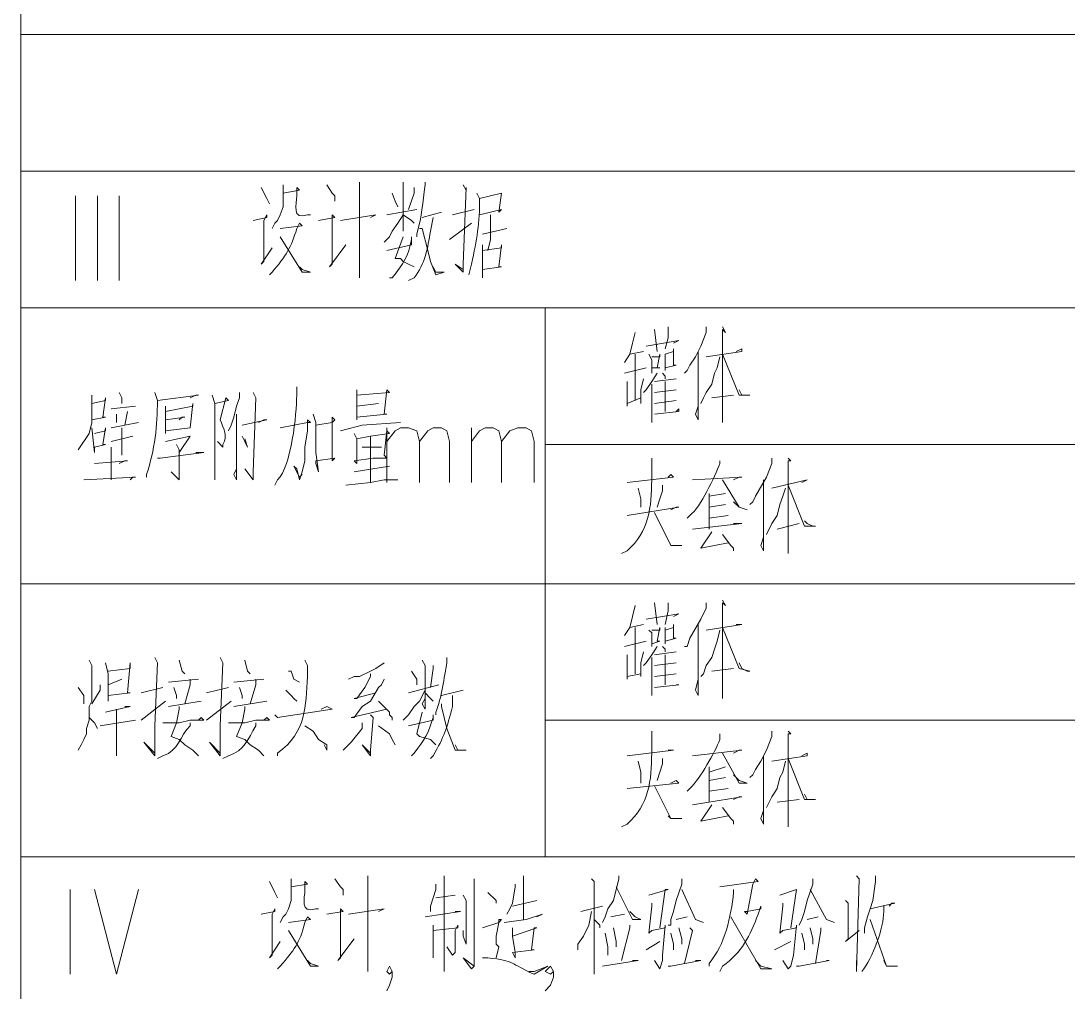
# Model space of a CAD drawing. Header units: millimetres. Extents: x 0 to 819, y 0 to 1152.
# Drawn here: x 569.3 to 638.4, y 896.1 to 960.1 of the extents above; entities that cross this region are included whole.
import ezdxf

# ---------------------------------------------------------------- set-up
doc = ezdxf.new("R2010")
doc.units = ezdxf.units.MM
doc.layers.add('1', color=7, linetype='Continuous')

msp = doc.modelspace()

# ---------------------------------------------------------------- linework, layer by layer
at = {"layer": '1', "color": 0, "lineweight": 18}
for points in [[(569.34, 1151.601732), (569.34, 761.001732)], [(819, 950.181732), (569.34, 950.181732)], [(819, 905.001732), (569.34, 905.001732)]]:
    msp.add_lwpolyline(points, dxfattribs=at)
at = {"layer": '1', "color": 0, "lineweight": 9}
for points in [[(819, 959.181732), (569.34, 959.181732)], [(586.62, 949.281732), (586.62, 948.201732), (586.62, 947.841732), (586.44, 947.301732), (586.26, 946.941732), (586.08, 946.761732), (585.9, 946.401732)], [(589.5, 949.281732), (589.86, 948.741732), (590.04, 948.561732), (590.04, 948.201732)], [(591.66, 949.461732), (591.66, 943.161732), (591.66, 944.061732)], [(594.54, 949.461732), (594.54, 949.101732), (594.54, 946.221732), (594.54, 946.581732), (594.54, 946.941732)], [(598.5, 949.281732), (598.68, 948.921732), (598.68, 949.101732), (598.5, 944.061732), (598.5, 943.521732), (597.96, 944.061732), (598.5, 943.701732)], [(572.94, 942.981732), (572.94, 948.561732)], [(574.38, 942.981732), (574.38, 948.561732)], [(575.82, 942.981732), (575.82, 948.561732)], [(585.18, 949.101732), (585.54, 948.381732), (585.72, 948.021732)], [(593.82, 948.741732), (594, 948.201732), (594.18, 947.841732)], [(595.26, 949.101732), (595.26, 948.741732), (594.9, 947.661732)], [(599.58, 948.381732), (601.02, 948.741732), (601.02, 948.741732), (600.84, 947.481732), (601.02, 947.661732), (599.58, 947.301732)], [(584.64, 946.941732), (585.54, 947.121732), (585.54, 947.301732), (585.36, 946.941732), (585.36, 944.241732), (585.18, 944.061732), (585.9, 945.141732)], [(588.96, 946.941732), (590.04, 947.121732), (589.86, 947.301732), (589.86, 944.061732), (589.68, 943.881732), (590.76, 945.321732)], [(590.4, 946.941732), (592.74, 947.301732), (592.74, 947.301732), (592.38, 947.121732)], [(594.54, 947.301732), (594.18, 946.761732), (593.82, 946.221732), (593.64, 945.861732), (593.28, 945.501732)], [(593.46, 947.301732), (595.44, 947.661732)], [(594.54, 947.301732), (595.08, 946.941732), (595.26, 946.761732)], [(595.8, 947.121732), (597.06, 947.481732)], [(597.78, 947.301732), (599.22, 947.661732)], [(600.3, 947.301732), (600.3, 946.941732), (600.3, 945.681732), (600.12, 944.961732)], [(595.62, 946.401732), (595.8, 946.401732), (596.16, 944.961732), (596.34, 944.241732), (596.7, 943.341732), (597.24, 943.521732), (596.7, 943.521732), (596.52, 943.881732)], [(597.6, 945.681732), (599.04, 946.761732)], [(599.76, 946.041732), (601.38, 946.401732)], [(586.44, 945.861732), (586.44, 945.861732), (587.88, 943.521732), (588.42, 943.521732), (587.88, 943.701732), (587.7, 943.881732)], [(594.54, 945.861732), (594, 944.421732), (594.36, 944.421732), (594.54, 944.241732), (594.9, 944.061732), (595.26, 943.881732)], [(599.76, 945.321732), (599.76, 944.961732), (599.76, 944.241732), (599.76, 943.161732), (599.76, 943.701732), (601.02, 943.881732), (600.84, 943.881732), (601.02, 945.321732), (601.02, 945.141732), (599.76, 944.961732)], [(819, 941.181732), (569.34, 941.181732)], [(603.9, 941.181732), (603.9, 905.001732)], [(609.84, 939.561732), (609.66, 938.841732), (609.48, 938.121732), (609.12, 937.581732)], [(611.1, 939.741732), (611.28, 938.301732)], [(612, 939.921732), (612, 939.201732), (611.82, 938.481732)], [(614.52, 939.921732), (614.52, 939.561732), (614.16, 938.661732), (613.8, 937.941732), (613.44, 937.401732), (613.26, 937.041732), (613.08, 936.861732)], [(615.6, 939.921732), (615.78, 939.561732), (615.6, 939.741732), (615.6, 933.621732), (615.6, 933.981732), (615.6, 934.881732)], [(610.56, 938.661732), (612.72, 939.021732), (612.72, 939.021732), (612.36, 938.841732)], [(609.48, 938.121732), (610.38, 938.301732)], [(609.84, 938.121732), (609.84, 935.061732)], [(610.74, 938.121732), (610.92, 937.761732), (610.92, 936.861732), (610.92, 937.221732), (611.46, 937.221732), (611.28, 937.221732), (611.46, 938.121732), (611.46, 937.941732), (610.92, 937.941732)], [(611.82, 938.121732), (611.82, 937.041732), (611.82, 937.221732), (612.54, 937.401732), (612.36, 937.401732), (612.36, 938.481732), (612.36, 938.301732), (611.82, 938.121732)], [(613.98, 938.301732), (613.98, 933.801732), (613.8, 934.161732), (613.98, 934.701732)], [(614.52, 937.941732), (616.86, 938.301732), (616.86, 938.481732), (616.5, 938.301732)], [(615.6, 938.121732), (616.68, 935.421732), (617.4, 935.421732), (617.22, 935.421732), (616.86, 935.421732), (616.68, 935.781732)], [(615.42, 937.941732), (615.24, 937.221732), (615.06, 936.861732), (614.88, 936.141732), (614.52, 935.601732), (614.34, 935.241732), (614.16, 934.881732)], [(610.56, 937.221732), (609.12, 936.861732)], [(611.28, 936.861732), (610.92, 936.321732), (610.56, 935.781732), (610.38, 935.601732)], [(611.64, 936.861732), (611.82, 936.681732), (611.82, 936.501732)], [(609.3, 936.321732), (609.3, 934.701732), (609.3, 934.881732), (610.2, 935.241732), (610.2, 934.881732), (610.2, 935.781732), (610.38, 936.501732)], [(610.92, 936.141732), (610.92, 933.621732), (610.92, 933.981732), (610.92, 934.341732)], [(611.1, 936.321732), (612.54, 936.501732)], [(611.82, 936.321732), (611.82, 934.341732)], [(574.02, 935.421732), (574.02, 934.341732), (574.02, 933.621732), (573.84, 932.901732), (573.12, 931.821732)], [(575.82, 935.601732), (576, 935.241732), (576, 934.881732)], [(578.34, 935.061732), (581.04, 935.421732), (580.86, 935.421732), (580.5, 935.241732)], [(581.94, 935.421732), (582.12, 934.881732), (582.12, 929.841732), (582.12, 930.561732)], [(583.74, 935.601732), (583.74, 935.241732), (583.56, 934.701732), (583.38, 933.981732), (583.2, 933.441732), (583.02, 933.081732)], [(584.64, 935.601732), (584.82, 935.241732), (584.64, 930.381732), (584.64, 930.021732), (584.64, 929.841732), (584.1, 930.561732), (584.64, 929.841732)], [(591.48, 935.781732), (591.48, 935.241732), (591.48, 933.801732), (591.48, 933.981732), (593.46, 934.161732), (593.28, 934.161732), (593.46, 935.781732), (593.64, 935.601732), (591.48, 935.421732)], [(611.1, 935.601732), (612.54, 935.781732)], [(616.32, 935.421732), (614.88, 935.241732)], [(574.02, 934.881732), (574.92, 935.061732), (574.92, 935.241732), (574.74, 933.981732), (574.92, 933.981732), (574.02, 933.801732)], [(575.28, 934.521732), (576.9, 934.701732)], [(578.88, 934.701732), (578.88, 934.341732), (578.88, 933.621732), (578.88, 932.901732), (578.88, 933.081732), (580.5, 933.261732), (580.5, 933.261732), (580.68, 934.881732), (580.68, 934.701732), (578.88, 934.341732)], [(591.48, 934.701732), (592.92, 934.881732)], [(612.54, 935.061732), (611.1, 934.881732)], [(575.64, 934.161732), (575.64, 933.801732), (575.64, 933.621732)], [(576.36, 934.341732), (576.18, 933.441732)], [(578.88, 933.801732), (580.14, 933.981732), (579.96, 933.981732), (579.78, 933.801732)], [(583.56, 934.161732), (583.56, 929.841732), (583.38, 930.201732), (583.56, 930.561732)], [(588.6, 934.161732), (588.78, 933.621732), (588.78, 931.641732), (588.96, 930.381732), (588.78, 930.921732), (588.78, 931.101732), (590.04, 931.281732), (589.86, 931.101732), (589.86, 933.981732), (590.04, 933.801732), (589.86, 933.621732), (588.78, 933.441732)], [(611.1, 934.161732), (612.72, 934.341732), (612.72, 934.521732), (612.54, 934.341732)], [(575.28, 933.261732), (577.08, 933.621732)], [(583.92, 933.441732), (585.54, 933.801732), (585.36, 933.801732), (585, 933.621732)], [(586.44, 933.261732), (588.24, 933.621732), (588.42, 933.621732), (588.24, 933.801732), (588.24, 933.081732), (588.06, 932.001732), (588.06, 931.101732), (587.88, 930.381732), (587.7, 929.841732), (587.52, 930.561732), (587.34, 930.741732), (587.7, 930.021732), (587.88, 930.201732)], [(590.4, 933.081732), (591.84, 933.441732), (594.36, 933.621732)], [(574.02, 933.261732), (574.2, 931.641732), (574.2, 932.001732), (574.92, 932.181732), (574.74, 932.181732), (574.92, 933.261732), (574.92, 933.081732), (574.2, 932.901732)], [(576.72, 932.721732), (576.72, 932.721732), (575.28, 932.361732)], [(576, 933.261732), (576, 931.461732), (576, 932.001732)], [(578.88, 932.361732), (580.5, 932.721732), (580.5, 932.721732), (579.78, 931.641732)], [(583.92, 932.721732), (584.1, 932.361732), (584.28, 932.001732), (584.1, 932.541732)], [(591.3, 932.901732), (591.48, 932.541732), (591.48, 930.921732), (591.3, 931.101732), (592.56, 931.281732), (593.46, 931.281732), (593.28, 931.461732), (593.46, 933.081732), (593.64, 932.901732), (592.38, 932.721732), (591.48, 932.541732)], [(592.38, 932.721732), (592.38, 929.661732)], [(593.46, 929.661732), (593.46, 933.261732)], [(593.46, 932.361732), (594, 933.081732), (594.36, 933.261732), (594.9, 933.261732), (595.44, 933.081732), (595.62, 932.361732), (595.62, 929.661732)], [(595.62, 932.361732), (596.16, 933.081732), (596.52, 933.261732), (597.06, 933.261732), (597.42, 933.081732), (597.6, 932.361732), (597.6, 929.661732)], [(599.04, 929.661732), (599.04, 933.261732)], [(599.04, 932.361732), (599.58, 933.081732), (599.94, 933.261732), (600.48, 933.261732), (600.84, 933.081732), (601.02, 932.361732), (601.02, 929.661732)], [(601.02, 932.361732), (601.56, 933.081732), (602.1, 933.261732), (602.64, 933.261732), (603, 933.081732), (603.18, 932.361732), (603.18, 929.661732)], [(575.28, 932.001732), (575.28, 929.841732)], [(579.6, 932.181732), (579.78, 931.821732), (579.78, 931.461732), (579.78, 931.101732), (579.78, 930.561732), (579.78, 930.021732), (579.78, 929.841732), (579.24, 930.381732), (579.78, 929.841732)], [(591.84, 932.001732), (593.1, 932.001732)], [(819, 932.181732), (603.9, 932.181732)], [(578.34, 931.281732), (578.52, 931.281732), (581.4, 931.641732), (581.22, 931.641732), (580.86, 931.641732)], [(618.84, 931.281732), (618.84, 930.921732), (618.48, 930.021732), (617.76, 928.761732), (617.58, 928.401732), (617.4, 928.221732)], [(619.92, 931.281732), (620.1, 931.101732), (619.92, 931.101732), (619.92, 924.981732), (619.92, 925.521732), (619.92, 926.241732)], [(574.2, 930.921732), (576.36, 931.101732), (576.18, 931.101732), (575.82, 930.921732)], [(591.3, 930.381732), (593.64, 930.741732)], [(573.48, 929.841732), (576.9, 930.021732), (576.72, 930.021732), (576.54, 929.841732)], [(590.76, 929.481732), (592.38, 929.661732), (593.28, 929.841732), (594.18, 929.841732), (594, 929.841732), (593.46, 929.841732)], [(609.3, 929.661732), (612.36, 930.021732), (612.18, 930.201732), (612, 930.021732)], [(613.62, 929.841732), (616.86, 930.021732), (616.68, 930.021732), (616.32, 929.841732)], [(615.6, 929.841732), (616.68, 928.041732), (617.22, 927.861732), (616.68, 928.041732), (616.32, 928.401732)], [(618.3, 929.841732), (618.3, 925.161732), (618.12, 925.521732), (618.3, 926.061732)], [(618.84, 929.301732), (621.18, 929.841732), (621.18, 929.841732), (620.82, 929.661732)], [(610.02, 929.301732), (610.2, 928.581732), (610.2, 928.401732), (610.2, 928.041732)], [(611.64, 929.481732), (611.64, 929.121732), (611.46, 928.581732), (611.28, 928.041732)], [(619.74, 929.301732), (619.56, 928.761732), (619.38, 928.221732), (619.2, 927.501732), (618.84, 926.961732), (618.48, 926.241732)], [(619.92, 929.481732), (621, 926.781732), (621.72, 926.781732), (621.54, 926.781732), (621.18, 926.961732), (621, 927.141732)], [(614.7, 928.941732), (614.7, 926.601732)], [(614.7, 928.761732), (615.78, 928.941732)], [(609.3, 927.501732), (612.72, 928.041732), (612.54, 928.041732), (612.18, 927.861732)], [(615.78, 928.221732), (614.7, 928.041732)], [(611.1, 927.681732), (612.18, 925.521732), (612.9, 925.521732), (612.18, 925.521732), (612, 925.881732)], [(614.7, 927.321732), (615.96, 927.501732)], [(613.62, 926.601732), (616.86, 926.961732), (616.68, 926.961732), (616.32, 926.961732)], [(614.88, 926.421732), (614.16, 925.341732), (614.16, 925.341732), (615.96, 925.701732)], [(620.64, 926.961732), (619.2, 926.601732)], [(615.6, 926.241732), (616.14, 925.521732), (616.32, 925.341732), (616.32, 925.161732)], [(819, 923.001732), (569.34, 923.001732)], [(609.84, 921.561732), (609.66, 920.841732), (609.48, 920.121732), (609.12, 919.581732)], [(611.1, 921.741732), (611.28, 920.301732)], [(612, 921.741732), (612, 921.201732), (611.82, 920.301732)], [(614.52, 921.741732), (614.52, 921.381732), (614.16, 920.661732), (613.44, 919.401732), (613.26, 918.861732), (613.08, 918.861732)], [(615.6, 921.921732), (615.78, 921.561732), (615.6, 921.741732), (615.6, 915.441732), (615.6, 915.981732), (615.6, 916.881732)], [(610.56, 920.661732), (612.72, 921.021732), (612.72, 921.021732), (612.36, 920.841732)], [(609.48, 920.121732), (610.38, 920.301732)], [(611.82, 920.121732), (611.82, 919.041732), (611.82, 919.221732), (612.54, 919.401732), (612.36, 919.401732), (612.36, 920.301732), (612.36, 920.121732), (611.82, 919.941732)], [(613.98, 920.301732), (613.98, 915.621732), (613.8, 915.981732), (613.98, 916.701732)], [(614.52, 919.941732), (616.86, 920.301732), (616.86, 920.301732), (616.5, 920.301732)], [(609.84, 920.121732), (609.84, 917.061732)], [(610.74, 919.941732), (610.92, 919.761732), (610.92, 918.861732), (610.92, 919.041732), (611.46, 919.221732), (611.28, 919.221732), (611.46, 920.121732), (611.46, 919.941732), (610.92, 919.941732)], [(615.42, 919.941732), (615.24, 919.221732), (615.06, 918.681732), (614.88, 918.141732), (614.52, 917.601732), (614.34, 917.061732), (614.16, 916.881732)], [(615.6, 920.121732), (616.68, 917.421732), (617.4, 917.241732), (617.22, 917.241732), (616.86, 917.421732), (616.68, 917.781732)], [(610.56, 919.221732), (609.12, 918.861732)], [(611.28, 918.861732), (610.92, 918.321732), (610.56, 917.781732), (610.38, 917.601732)], [(611.64, 918.861732), (611.82, 918.681732), (611.82, 918.501732)], [(578.16, 918.141732), (578.34, 917.781732), (578.34, 917.781732), (578.16, 913.641732), (578.16, 912.021732), (578.16, 911.661732), (577.44, 912.561732), (578.16, 911.841732)], [(582.48, 918.141732), (582.66, 917.781732), (582.66, 917.781732), (582.48, 913.641732), (582.48, 912.021732), (582.48, 911.841732), (582.48, 911.661732), (581.76, 912.561732), (582.48, 911.841732)], [(609.3, 918.321732), (609.3, 916.701732), (609.3, 916.881732), (610.2, 917.061732), (610.2, 916.881732), (610.2, 917.781732), (610.38, 918.501732)], [(610.92, 918.141732), (610.92, 915.621732), (610.92, 915.801732), (610.92, 916.341732)], [(611.1, 918.321732), (612.54, 918.501732)], [(611.82, 918.321732), (611.82, 916.341732)], [(573.84, 917.961732), (574.02, 917.601732), (574.02, 917.601732), (574.02, 915.261732), (573.84, 914.901732), (573.84, 914.361732), (573.84, 914.001732), (573.66, 913.461732), (573.66, 913.101732), (573.48, 912.741732), (573.3, 912.381732), (573.12, 912.021732)], [(574.92, 917.781732), (575.1, 917.061732), (575.1, 915.261732), (575.1, 915.621732), (576.54, 915.801732), (576.36, 915.801732), (576.54, 917.781732), (576.54, 917.421732), (575.1, 917.241732)], [(579.78, 917.961732), (579.96, 917.241732), (580.14, 917.061732)], [(584.1, 917.961732), (584.28, 917.241732), (584.46, 917.061732)], [(593.28, 917.781732), (593.28, 917.781732), (592.74, 917.421732), (592.38, 917.241732), (591.66, 916.881732), (591.3, 916.881732), (590.94, 916.701732)], [(595.8, 917.961732), (595.98, 917.601732), (595.98, 914.721732), (595.8, 915.081732), (595.98, 915.441732)], [(596.52, 917.601732), (596.52, 917.421732), (596.34, 916.161732)], [(611.1, 917.601732), (612.54, 917.781732)], [(616.32, 917.421732), (614.88, 917.241732)], [(586.98, 917.241732), (587.16, 917.241732), (587.34, 916.701732), (587.7, 916.521732)], [(592.38, 917.061732), (592.38, 916.881732), (592.02, 916.161732), (591.48, 915.441732), (591.3, 915.441732), (592.74, 915.801732)], [(595.08, 917.241732), (595.44, 916.701732), (595.44, 916.341732)], [(612.54, 917.061732), (611.1, 916.881732)], [(573.12, 916.161732), (573.48, 915.621732), (573.48, 915.441732), (573.48, 915.081732)], [(574.56, 916.341732), (574.56, 915.981732), (574.02, 915.081732)], [(575.1, 916.341732), (576, 916.701732)], [(577.26, 915.801732), (578.7, 916.161732)], [(579.06, 916.521732), (581.04, 916.701732)], [(579.42, 916.161732), (579.6, 915.621732), (579.6, 915.441732)], [(580.5, 916.701732), (580.5, 916.341732), (580.14, 915.081732)], [(581.58, 915.801732), (583.02, 916.161732)], [(583.38, 916.521732), (585.36, 916.701732)], [(583.74, 916.161732), (583.92, 915.621732), (583.92, 915.441732)], [(584.82, 916.701732), (584.82, 916.341732), (584.46, 915.081732)], [(593.28, 916.701732), (593.1, 916.341732), (592.92, 916.161732), (592.38, 915.261732), (591.84, 914.901732), (591.3, 914.181732), (591.12, 914.181732), (593.46, 914.721732)], [(594.9, 915.801732), (596.88, 916.341732)], [(611.1, 916.161732), (612.72, 916.341732), (612.72, 916.341732), (612.54, 916.341732)], [(586.8, 915.981732), (587.16, 915.621732), (587.34, 915.441732), (587.52, 915.261732)], [(595.98, 915.981732), (595.62, 915.261732), (595.26, 914.901732), (594.9, 914.361732), (594.54, 914.001732)], [(595.98, 915.801732), (596.34, 915.441732), (596.52, 915.261732)], [(597.06, 915.621732), (598.5, 915.981732)], [(574.92, 914.541732), (576.54, 914.901732), (576.36, 914.901732), (576.18, 914.901732)], [(575.64, 914.721732), (575.64, 911.661732), (575.64, 912.021732), (575.64, 912.381732)], [(577.26, 914.001732), (578.88, 915.261732)], [(579.06, 914.901732), (581.22, 915.261732)], [(579.78, 914.901732), (579.78, 914.721732), (579.6, 913.821732), (579.24, 912.921732), (579.78, 912.741732), (580.14, 912.381732), (580.68, 912.021732), (581.04, 911.661732)], [(581.58, 914.001732), (583.2, 915.261732)], [(583.38, 914.901732), (585.54, 915.261732)], [(584.1, 914.901732), (584.1, 914.721732), (583.92, 913.821732), (583.56, 912.921732), (584.1, 912.741732), (584.46, 912.381732), (585, 912.021732), (585.36, 911.661732)], [(586.08, 914.361732), (586.26, 914.181732), (586.26, 914.181732), (589.86, 914.721732), (589.5, 914.901732), (589.14, 914.721732)], [(592.92, 915.261732), (593.64, 914.541732), (593.64, 914.361732), (593.82, 914.181732), (593.82, 914.001732)], [(597.06, 915.081732), (597.06, 914.901732), (597.42, 913.461732), (597.96, 912.021732), (598.14, 912.021732), (598.68, 912.021732), (598.14, 912.021732), (597.96, 912.381732)], [(573.84, 914.181732), (574.2, 913.821732), (574.38, 913.461732)], [(574.56, 913.641732), (576.9, 914.001732)], [(578.7, 913.821732), (579.78, 913.821732), (580.5, 914.001732), (581.4, 914.001732), (581.22, 914.181732), (581.04, 914.001732)], [(583.02, 913.821732), (584.1, 913.821732), (584.82, 914.001732), (585.72, 914.001732), (585.54, 914.181732), (585.36, 914.001732)], [(592.38, 914.361732), (592.56, 914.181732), (592.38, 912.021732), (592.38, 911.661732), (591.84, 912.381732), (592.38, 911.841732)], [(595.8, 914.541732), (595.44, 913.101732), (595.62, 912.921732), (596.34, 912.741732), (596.7, 912.381732)], [(819, 914.001732), (603.9, 914.001732)], [(588.06, 913.641732), (588.6, 913.281732), (588.96, 912.741732), (589.5, 912.381732), (589.5, 912.021732), (589.32, 912.381732)], [(591.84, 913.821732), (591.84, 913.461732), (591.12, 912.561732), (590.58, 912.021732)], [(592.92, 913.641732), (593.64, 913.101732), (593.82, 912.741732), (593.82, 912.741732), (594, 912.381732)], [(618.84, 913.281732), (618.84, 912.921732), (618.48, 912.021732), (618.12, 911.301732), (617.76, 910.761732), (617.58, 910.401732), (617.4, 910.221732)], [(619.92, 913.281732), (620.1, 913.101732), (619.92, 913.101732), (619.92, 906.981732), (619.92, 907.341732), (619.92, 908.241732)], [(609.3, 911.661732), (612.36, 912.021732), (612.18, 912.021732), (612, 912.021732)], [(613.62, 911.661732), (616.86, 912.021732), (616.68, 912.021732), (616.32, 911.841732)], [(610.02, 911.301732), (610.2, 910.581732), (610.2, 910.221732), (610.2, 909.861732)], [(611.64, 911.481732), (611.64, 911.121732), (611.46, 910.581732), (611.28, 910.041732)], [(615.6, 911.841732), (616.68, 909.861732), (617.22, 909.861732), (616.68, 910.041732), (616.32, 910.401732)], [(618.3, 911.661732), (618.3, 907.161732), (618.12, 907.521732), (618.3, 908.061732)], [(619.74, 911.301732), (619.56, 910.581732), (619.38, 910.221732), (619.2, 909.501732), (618.84, 908.961732), (618.66, 908.601732), (618.48, 908.241732)], [(618.84, 911.301732), (621.18, 911.661732), (621.18, 911.841732), (620.82, 911.661732)], [(619.92, 911.481732), (621, 908.781732), (621.72, 908.781732), (621.54, 908.781732), (621.18, 908.781732), (621, 909.141732)], [(614.7, 910.941732), (614.7, 908.601732)], [(614.7, 910.581732), (615.78, 910.941732)], [(609.3, 909.501732), (612.72, 909.861732), (612.54, 910.041732), (612.18, 909.861732)], [(615.78, 910.221732), (614.7, 910.041732)], [(611.1, 909.681732), (612.18, 907.521732), (612.9, 907.521732), (612.18, 907.521732), (612, 907.701732)], [(614.7, 909.321732), (615.96, 909.501732)], [(613.62, 908.421732), (616.86, 908.961732), (616.68, 908.961732), (616.32, 908.781732)], [(620.64, 908.781732), (619.2, 908.601732)], [(614.88, 908.421732), (614.16, 907.341732), (614.16, 907.341732), (615.96, 907.701732)], [(615.6, 908.241732), (616.14, 907.521732), (616.32, 907.341732), (616.32, 907.161732)], [(819, 905.001732), (569.34, 905.001732)], [(592.2, 903.741732), (592.2, 903.381732), (592.2, 897.441732), (592.2, 897.801732), (592.2, 898.341732)], [(597.24, 903.741732), (597.24, 897.441732), (597.24, 897.801732), (597.24, 898.161732)], [(602.46, 903.741732), (602.46, 903.381732), (602.46, 900.861732)], [(608.76, 903.741732), (608.76, 903.561732), (608.4, 902.121732), (608.04, 901.581732), (607.86, 901.041732), (607.68, 900.681732)], [(624.42, 903.741732), (624.6, 903.561732), (624.6, 903.561732), (624.42, 897.441732), (624.42, 898.161732)], [(625.68, 903.741732), (625.68, 903.381732), (625.5, 902.121732), (625.32, 901.581732), (625.14, 901.041732), (624.96, 900.321732), (624.96, 899.961732)], [(585.72, 903.381732), (586.08, 902.661732), (586.26, 902.301732)], [(587.16, 903.561732), (587.16, 902.481732), (587.16, 902.121732), (586.98, 901.581732), (586.8, 901.221732), (586.62, 901.041732), (586.44, 900.681732)], [(590.04, 903.561732), (590.4, 903.021732), (590.58, 902.841732), (590.58, 902.481732)], [(596.7, 903.201732), (596.7, 902.841732), (596.34, 901.761732), (596.34, 901.401732)], [(599.22, 903.561732), (599.22, 903.381732), (599.22, 898.161732), (599.22, 897.801732), (599.22, 897.801732), (599.04, 897.621732), (598.5, 898.341732), (599.22, 897.801732)], [(601.92, 903.201732), (601.92, 903.021732), (601.74, 901.941732), (601.56, 901.581732), (601.38, 901.221732)], [(606.96, 903.561732), (607.14, 903.381732), (607.14, 903.201732), (607.14, 897.621732), (607.14, 897.261732), (607.14, 897.621732), (607.14, 898.341732)], [(608.58, 903.021732), (609.66, 900.861732), (610.2, 900.861732), (609.84, 901.041732), (609.48, 901.401732)], [(612.9, 903.561732), (612.9, 903.201732), (612.54, 902.121732), (612.36, 901.401732), (612.18, 900.861732), (612.18, 900.501732), (612, 900.501732)], [(621.54, 903.561732), (621.54, 903.201732), (621.18, 902.121732), (621, 901.401732), (620.82, 900.861732), (620.64, 900.501732)], [(572.58, 897.261732), (572.58, 902.841732)], [(574.2, 902.841732), (575.64, 897.261732), (577.08, 902.841732)], [(596.7, 902.301732), (597.96, 902.481732)], [(598.5, 902.481732), (598.68, 902.121732), (598.68, 899.241732), (598.5, 899.781732), (598.5, 900.141732)], [(600.12, 902.661732), (600.66, 902.121732), (600.66, 901.941732)], [(610.74, 902.481732), (612, 902.841732), (611.82, 902.841732), (611.46, 900.321732)], [(612.9, 902.841732), (613.8, 900.861732), (614.34, 900.681732), (613.8, 900.861732)], [(619.38, 902.481732), (620.46, 902.841732), (620.46, 902.841732), (620.1, 900.321732)], [(621.36, 902.841732), (622.44, 900.861732), (622.98, 900.681732), (622.44, 900.861732)], [(585.18, 901.221732), (586.08, 901.401732), (586.08, 901.581732), (585.9, 901.221732), (585.9, 898.521732), (585.72, 898.341732), (586.44, 899.421732)], [(589.5, 901.221732), (590.58, 901.401732), (590.4, 901.581732), (590.4, 898.341732), (590.22, 898.161732), (591.3, 899.601732)], [(590.94, 901.221732), (593.28, 901.581732), (593.28, 901.581732), (592.92, 901.401732)], [(601.74, 901.761732), (603.36, 902.121732)], [(606.24, 901.401732), (607.68, 901.761732)], [(610.92, 901.941732), (610.92, 901.761732), (610.92, 901.761732), (610.74, 899.961732), (610.74, 899.961732), (610.92, 900.141732), (611.82, 900.321732), (611.82, 900.501732), (611.64, 898.521732), (611.64, 898.161732), (611.46, 897.621732), (611.1, 898.161732)], [(619.56, 901.941732), (619.56, 901.761732), (619.56, 901.761732), (619.38, 899.961732), (619.38, 899.961732), (619.56, 900.141732), (620.46, 900.321732), (620.46, 900.501732), (620.28, 898.521732), (620.1, 897.801732), (619.92, 897.621732), (619.56, 898.161732)], [(623.7, 902.121732), (623.88, 901.941732), (623.88, 899.601732), (623.7, 899.421732), (624.6, 900.141732)], [(625.32, 901.581732), (626.94, 901.941732), (626.76, 901.941732), (626.58, 901.761732)], [(595.98, 901.041732), (598.32, 901.401732), (598.14, 901.401732), (597.96, 901.401732)], [(599.76, 900.321732), (600.84, 900.681732), (600.84, 900.861732), (601.02, 900.861732), (600.84, 900.681732), (600.66, 899.781732), (600.66, 899.241732), (600.84, 899.061732), (600.66, 898.341732)], [(601.2, 900.681732), (602.64, 900.861732), (603.72, 901.221732), (603.72, 901.221732), (603.36, 901.041732)], [(606.96, 901.401732), (606.78, 900.501732), (606.42, 899.781732), (606.06, 899.241732), (606.06, 898.881732)], [(607.14, 900.861732), (607.5, 900.501732), (607.5, 900.321732)], [(608.22, 901.041732), (609.12, 901.221732)], [(613.26, 901.041732), (612.54, 900.861732)], [(616.14, 901.041732), (618.12, 897.621732), (618.84, 897.621732), (618.12, 897.801732), (618.12, 897.801732), (617.76, 898.161732)], [(621.9, 901.041732), (621.18, 900.861732)], [(625.32, 900.861732), (625.32, 900.861732), (626.4, 897.801732), (627.12, 897.801732), (626.4, 897.801732), (626.22, 898.161732)], [(596.52, 900.501732), (596.52, 899.961732), (596.52, 898.341732), (596.52, 898.881732)], [(596.52, 900.141732), (598.14, 900.321732), (598.14, 900.501732), (597.96, 900.141732), (597.96, 899.421732), (597.96, 899.061732), (597.96, 898.701732), (597.78, 898.521732), (597.42, 899.061732), (597.78, 898.521732)], [(601.74, 900.321732), (601.74, 899.781732), (601.92, 898.701732), (601.92, 898.341732), (601.74, 898.701732), (603.18, 898.881732), (603, 898.881732), (603.18, 900.321732), (603.36, 900.321732), (601.74, 899.781732)], [(608.4, 900.321732), (608.58, 899.421732), (608.58, 899.061732)], [(609.48, 900.501732), (609.48, 900.321732), (608.94, 898.161732)], [(612.72, 900.321732), (612.9, 899.601732), (612.9, 899.241732)], [(613.44, 900.321732), (613.62, 900.141732), (613.08, 897.981732)], [(621.36, 900.321732), (621.54, 899.601732), (621.54, 899.241732)], [(622.08, 900.321732), (622.08, 900.141732), (621.72, 897.981732)], [(586.98, 900.141732), (586.98, 900.141732), (588.42, 897.801732), (588.96, 897.801732), (588.42, 897.981732), (588.24, 898.161732)], [(607.86, 899.961732), (608.04, 899.061732), (608.04, 898.521732)], [(612.18, 899.961732), (612.36, 899.241732), (612.36, 898.881732)], [(620.82, 899.961732), (621, 899.241732), (621, 898.881732)], [(610.56, 898.881732), (611.46, 899.421732)], [(619.02, 898.881732), (620.1, 899.421732)], [(607.68, 897.801732), (610.02, 898.161732), (609.84, 898.161732), (609.66, 898.161732)], [(612, 897.801732), (612, 897.801732), (612.18, 897.801732), (614.16, 898.161732), (613.98, 898.161732), (613.8, 898.161732)], [(620.46, 897.801732), (620.64, 897.801732), (620.64, 897.801732), (622.62, 898.161732), (622.62, 898.161732), (622.44, 898.161732)], [(593.82, 897.441732), (593.64, 897.261732), (593.46, 897.441732), (593.64, 897.801732), (593.82, 897.441732), (593.82, 897.081732), (593.64, 896.541732), (593.46, 896.181732)], [(604.44, 897.441732), (604.26, 897.261732), (603.9, 897.441732), (604.26, 897.801732), (604.44, 897.441732), (604.44, 897.081732), (604.26, 896.541732), (603.9, 896.181732)]]:
    msp.add_lwpolyline(points, dxfattribs=at)
for points, knots in [([(595.98, 949.461732), (595.98, 949.461732), (595.98, 949.281732), (595.98, 949.281732), (595.8, 948.021732), (595.8, 947.301732), (595.44, 946.041732), (595.44, 946.041732), (595.44, 945.861732), (595.44, 945.861732)], [0, 0, 0, 0, 1, 1, 1, 2, 2, 2, 3, 3, 3, 3]), ([(586.62, 948.741732), (586.62, 948.741732), (587.7, 948.921732), (587.7, 948.921732), (587.7, 948.921732), (587.52, 949.101732), (587.52, 949.101732), (587.52, 949.101732), (587.52, 948.561732), (587.52, 948.561732), (587.52, 948.021732), (587.16, 946.941732), (588.24, 947.301732), (588.24, 947.301732), (588.42, 947.301732), (588.42, 947.301732)], [0, 0, 0, 0, 1, 1, 1, 2, 2, 2, 3, 3, 3, 4, 4, 4, 5, 5, 5, 5]), ([(599.4, 948.741732), (599.4, 948.741732), (599.58, 948.381732), (599.58, 948.381732), (599.58, 946.761732), (599.4, 945.681732), (599.04, 944.061732), (599.04, 944.061732), (598.86, 943.341732), (598.86, 943.341732)], [0, 0, 0, 0, 1, 1, 1, 2, 2, 2, 3, 3, 3, 3]), ([(596.52, 947.121732), (596.52, 947.121732), (596.34, 946.221732), (596.34, 946.221732), (596.16, 945.141732), (595.98, 944.061732), (595.26, 943.161732), (595.26, 943.161732), (594.9, 942.981732), (594.9, 942.981732)], [0, 0, 0, 0, 1, 1, 1, 2, 2, 2, 3, 3, 3, 3]), ([(586.44, 946.401732), (586.44, 946.401732), (587.88, 946.581732), (587.88, 946.581732), (587.88, 946.581732), (587.7, 946.761732), (587.7, 946.761732), (587.7, 946.761732), (587.52, 946.401732), (587.52, 946.401732), (587.16, 945.141732), (586.8, 944.601732), (585.9, 943.521732), (585.9, 943.521732), (585.72, 943.341732), (585.72, 943.341732)], [0, 0, 0, 0, 1, 1, 1, 2, 2, 2, 3, 3, 3, 4, 4, 4, 5, 5, 5, 5]), ([(593.46, 944.961732), (593.46, 944.961732), (595.08, 945.321732), (595.08, 945.321732), (595.08, 945.321732), (595.08, 945.861732), (595.08, 945.861732), (595.08, 945.861732), (595.08, 945.681732), (595.08, 945.681732), (594.9, 944.601732), (594.54, 944.061732), (593.82, 943.161732), (593.82, 943.161732), (593.64, 943.161732), (593.64, 943.161732)], [0, 0, 0, 0, 1, 1, 1, 2, 2, 2, 3, 3, 3, 4, 4, 4, 5, 5, 5, 5]), ([(578.16, 935.601732), (578.16, 935.601732), (578.34, 935.061732), (578.34, 935.061732), (578.34, 933.441732), (578.16, 931.821732), (577.62, 930.201732), (577.62, 930.201732), (577.62, 930.021732), (577.62, 930.021732)], [0, 0, 0, 0, 1, 1, 1, 2, 2, 2, 3, 3, 3, 3]), ([(587.52, 935.961732), (587.52, 935.961732), (587.52, 935.421732), (587.52, 935.421732), (587.52, 934.161732), (587.16, 930.741732), (586.26, 929.841732), (586.26, 929.841732), (586.08, 929.481732), (586.08, 929.481732)], [0, 0, 0, 0, 1, 1, 1, 2, 2, 2, 3, 3, 3, 3]), ([(582.12, 934.881732), (582.12, 934.881732), (583.02, 935.061732), (583.02, 935.061732), (583.02, 935.061732), (582.84, 935.241732), (582.84, 935.241732), (582.84, 935.241732), (582.48, 933.801732), (582.48, 933.801732), (582.66, 933.261732), (583.02, 932.721732), (582.66, 932.181732), (582.66, 932.181732), (582.66, 932.001732), (582.66, 932.001732), (582.66, 932.001732), (582.3, 932.361732), (582.3, 932.361732), (582.3, 932.361732), (582.66, 932.001732), (582.66, 932.001732)], [0, 0, 0, 0, 1, 1, 1, 2, 2, 2, 3, 3, 3, 4, 4, 4, 5, 5, 5, 6, 6, 6, 7, 7, 7, 7]), ([(610.92, 931.281732), (610.92, 931.281732), (610.92, 931.101732), (610.92, 931.101732), (610.92, 931.101732), (610.92, 931.101732), (610.92, 931.101732), (610.92, 931.101732), (610.92, 929.841732), (610.92, 929.841732), (610.92, 928.041732), (610.74, 926.421732), (609.3, 925.161732), (609.3, 925.161732), (608.94, 924.981732), (608.94, 924.981732)], [0, 0, 0, 0, 1, 1, 1, 2, 2, 2, 3, 3, 3, 4, 4, 4, 5, 5, 5, 5]), ([(615.42, 931.101732), (615.42, 931.101732), (615.42, 930.921732), (615.42, 930.921732), (615.06, 930.021732), (614.16, 928.041732), (613.44, 927.501732), (613.44, 927.501732), (613.26, 927.321732), (613.26, 927.321732)], [0, 0, 0, 0, 1, 1, 1, 2, 2, 2, 3, 3, 3, 3]), ([(597.42, 918.141732), (597.42, 918.141732), (597.42, 917.781732), (597.42, 917.781732), (597.24, 916.881732), (597.06, 915.441732), (596.7, 914.541732), (596.7, 914.541732), (596.7, 914.361732), (596.7, 914.361732)], [0, 0, 0, 0, 1, 1, 1, 2, 2, 2, 3, 3, 3, 3]), ([(588.06, 917.961732), (588.06, 917.961732), (588.24, 917.601732), (588.24, 917.601732), (588.24, 917.601732), (588.24, 917.601732), (588.24, 917.601732), (588.24, 917.601732), (588.24, 916.881732), (588.24, 916.881732), (588.06, 914.901732), (588.24, 913.281732), (586.26, 911.841732), (586.26, 911.841732), (586.26, 911.661732), (586.26, 911.661732)], [0, 0, 0, 0, 1, 1, 1, 2, 2, 2, 3, 3, 3, 4, 4, 4, 5, 5, 5, 5]), ([(597.78, 915.621732), (597.78, 915.621732), (597.78, 914.901732), (597.78, 914.901732), (597.42, 913.461732), (597.24, 912.921732), (596.52, 911.661732), (596.52, 911.661732), (596.34, 911.481732), (596.34, 911.481732)], [0, 0, 0, 0, 1, 1, 1, 2, 2, 2, 3, 3, 3, 3]), ([(594.9, 913.641732), (594.9, 913.641732), (596.52, 914.001732), (596.52, 914.001732), (596.52, 914.001732), (596.52, 914.361732), (596.52, 914.361732), (596.52, 914.361732), (596.52, 914.181732), (596.52, 914.181732), (596.16, 913.101732), (595.98, 912.741732), (595.26, 911.841732), (595.26, 911.841732), (595.08, 911.661732), (595.08, 911.661732)], [0, 0, 0, 0, 1, 1, 1, 2, 2, 2, 3, 3, 3, 4, 4, 4, 5, 5, 5, 5]), ([(580.5, 913.821732), (580.5, 913.821732), (580.5, 913.641732), (580.5, 913.641732), (579.78, 912.921732), (579.78, 912.021732), (578.7, 911.661732), (578.7, 911.661732), (578.34, 911.481732), (578.34, 911.481732)], [0, 0, 0, 0, 1, 1, 1, 2, 2, 2, 3, 3, 3, 3]), ([(584.82, 913.821732), (584.82, 913.821732), (584.82, 913.641732), (584.82, 913.641732), (584.28, 912.741732), (584.1, 912.021732), (583.02, 911.661732), (583.02, 911.661732), (582.66, 911.481732), (582.66, 911.481732)], [0, 0, 0, 0, 1, 1, 1, 2, 2, 2, 3, 3, 3, 3]), ([(610.92, 913.281732), (610.92, 913.281732), (610.92, 913.101732), (610.92, 913.101732), (610.92, 913.101732), (610.92, 913.101732), (610.92, 913.101732), (610.92, 913.101732), (610.92, 911.841732), (610.92, 911.841732), (610.92, 910.041732), (610.74, 908.421732), (609.3, 907.161732), (609.3, 907.161732), (608.94, 906.981732), (608.94, 906.981732)], [0, 0, 0, 0, 1, 1, 1, 2, 2, 2, 3, 3, 3, 4, 4, 4, 5, 5, 5, 5]), ([(615.42, 913.101732), (615.42, 913.101732), (615.42, 912.741732), (615.42, 912.741732), (615.06, 911.841732), (614.16, 910.221732), (613.44, 909.501732), (613.44, 909.501732), (613.26, 909.321732), (613.26, 909.321732)], [0, 0, 0, 0, 1, 1, 1, 2, 2, 2, 3, 3, 3, 3]), ([(587.16, 903.021732), (587.16, 903.021732), (588.24, 903.201732), (588.24, 903.201732), (588.24, 903.201732), (588.06, 903.381732), (588.06, 903.381732), (588.06, 903.381732), (588.06, 902.841732), (588.06, 902.841732), (588.06, 902.301732), (587.7, 901.221732), (588.78, 901.581732), (588.78, 901.581732), (588.96, 901.581732), (588.96, 901.581732)], [0, 0, 0, 0, 1, 1, 1, 2, 2, 2, 3, 3, 3, 4, 4, 4, 5, 5, 5, 5]), ([(615.42, 903.021732), (615.42, 903.021732), (617.94, 903.381732), (617.94, 903.381732), (617.94, 903.381732), (617.76, 903.561732), (617.76, 903.561732), (617.76, 903.561732), (617.58, 903.201732), (617.58, 903.201732), (617.58, 903.201732), (617.22, 901.221732), (617.22, 901.221732), (617.22, 901.221732), (617.04, 901.401732), (617.04, 901.401732), (617.04, 901.401732), (617.22, 901.401732), (617.22, 901.401732), (617.22, 901.401732), (618.12, 901.581732), (618.12, 901.581732), (618.12, 901.581732), (618.12, 901.761732), (618.12, 901.761732), (618.12, 901.761732), (617.94, 901.221732), (617.94, 901.221732), (617.4, 899.781732), (616.86, 898.701732), (615.6, 897.801732), (615.6, 897.801732), (615.42, 897.441732), (615.42, 897.441732)], [0, 0, 0, 0, 1, 1, 1, 2, 2, 2, 3, 3, 3, 4, 4, 4, 5, 5, 5, 6, 6, 6, 7, 7, 7, 8, 8, 8, 9, 9, 9, 10, 10, 10, 11, 11, 11, 11]), ([(616.32, 902.841732), (616.32, 902.841732), (616.32, 902.661732), (616.32, 902.661732), (616.14, 901.041732), (615.78, 899.241732), (614.7, 897.981732), (614.7, 897.981732), (614.7, 897.801732), (614.7, 897.801732)], [0, 0, 0, 0, 1, 1, 1, 2, 2, 2, 3, 3, 3, 3]), ([(626.22, 901.761732), (626.22, 901.761732), (626.22, 901.401732), (626.22, 901.401732), (626.22, 900.321732), (625.5, 898.341732), (624.78, 897.441732), (624.78, 897.441732), (624.78, 897.441732), (624.78, 897.441732)], [0, 0, 0, 0, 1, 1, 1, 2, 2, 2, 3, 3, 3, 3]), ([(586.98, 900.681732), (586.98, 900.681732), (588.42, 900.861732), (588.42, 900.861732), (588.42, 900.861732), (588.24, 901.041732), (588.24, 901.041732), (588.24, 901.041732), (588.06, 900.681732), (588.06, 900.681732), (587.7, 899.241732), (587.34, 898.881732), (586.44, 897.801732), (586.44, 897.801732), (586.26, 897.621732), (586.26, 897.621732)], [0, 0, 0, 0, 1, 1, 1, 2, 2, 2, 3, 3, 3, 4, 4, 4, 5, 5, 5, 5]), ([(599.76, 898.341732), (599.76, 898.341732), (600.12, 898.341732), (600.12, 898.341732), (601.92, 898.161732), (601.56, 897.981732), (603.18, 897.261732), (603.18, 897.261732), (604.08, 897.801732), (604.08, 897.801732), (604.08, 897.801732), (603.18, 897.441732), (603.18, 897.441732), (603.18, 897.441732), (602.82, 897.441732), (602.82, 897.441732)], [0, 0, 0, 0, 1, 1, 1, 2, 2, 2, 3, 3, 3, 4, 4, 4, 5, 5, 5, 5])]:
    msp.add_open_spline(points, degree=3, knots=knots, dxfattribs=at)

doc.saveas('drawing.dxf')
